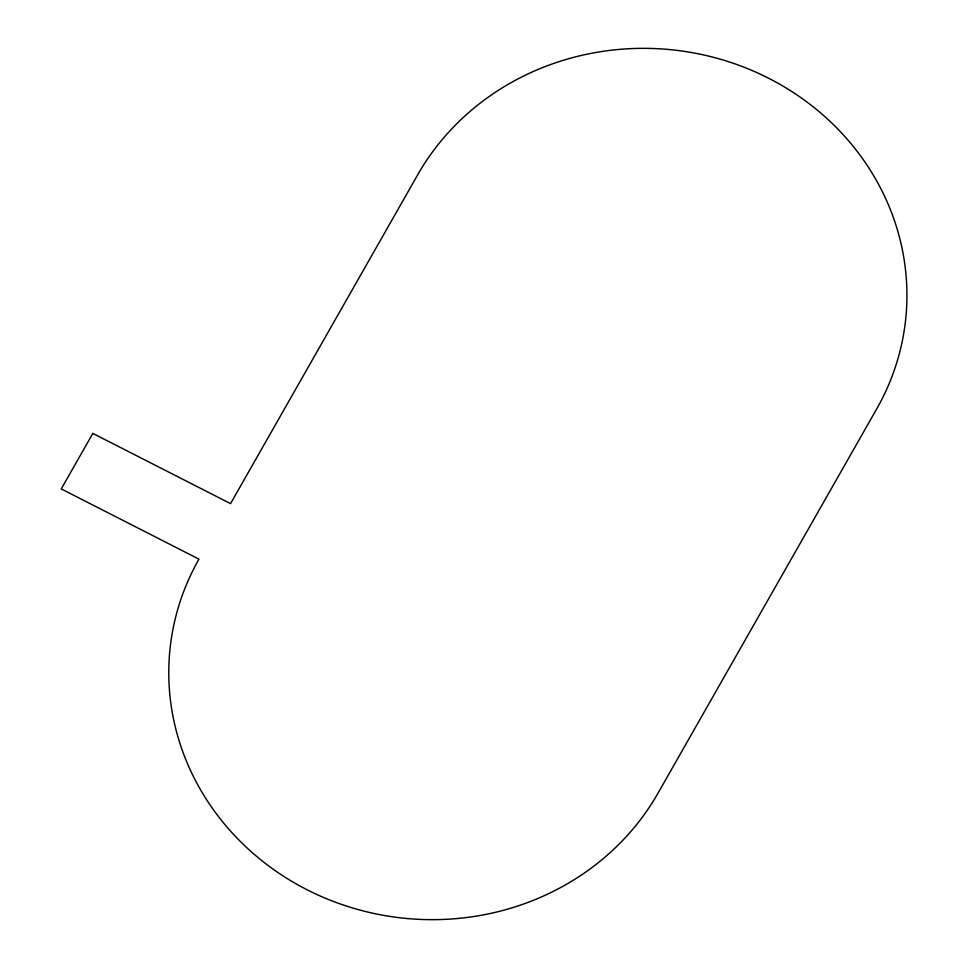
<?xml version="1.0" encoding="UTF-8"?>
<svg xmlns="http://www.w3.org/2000/svg" width="968" height="968" viewBox="0 0 968 968"><rect width="100%" height="100%" fill="white"/><g stroke="black" fill="none" stroke-linecap="round" stroke-linejoin="round"><path stroke-width="1.45" d="M92.843 433.41L61.238 488.925L198.96 559.141A259.896 243.283 6.3 0 0 306.953 889.689A259.896 243.283 6.3 0 0 657.998 793.203L876.742 408.859A259.896 243.283 6.3 0 0 768.749 78.311A259.896 243.283 6.3 0 0 417.704 174.797L230.553 503.626L92.843 433.41"/></g></svg>
